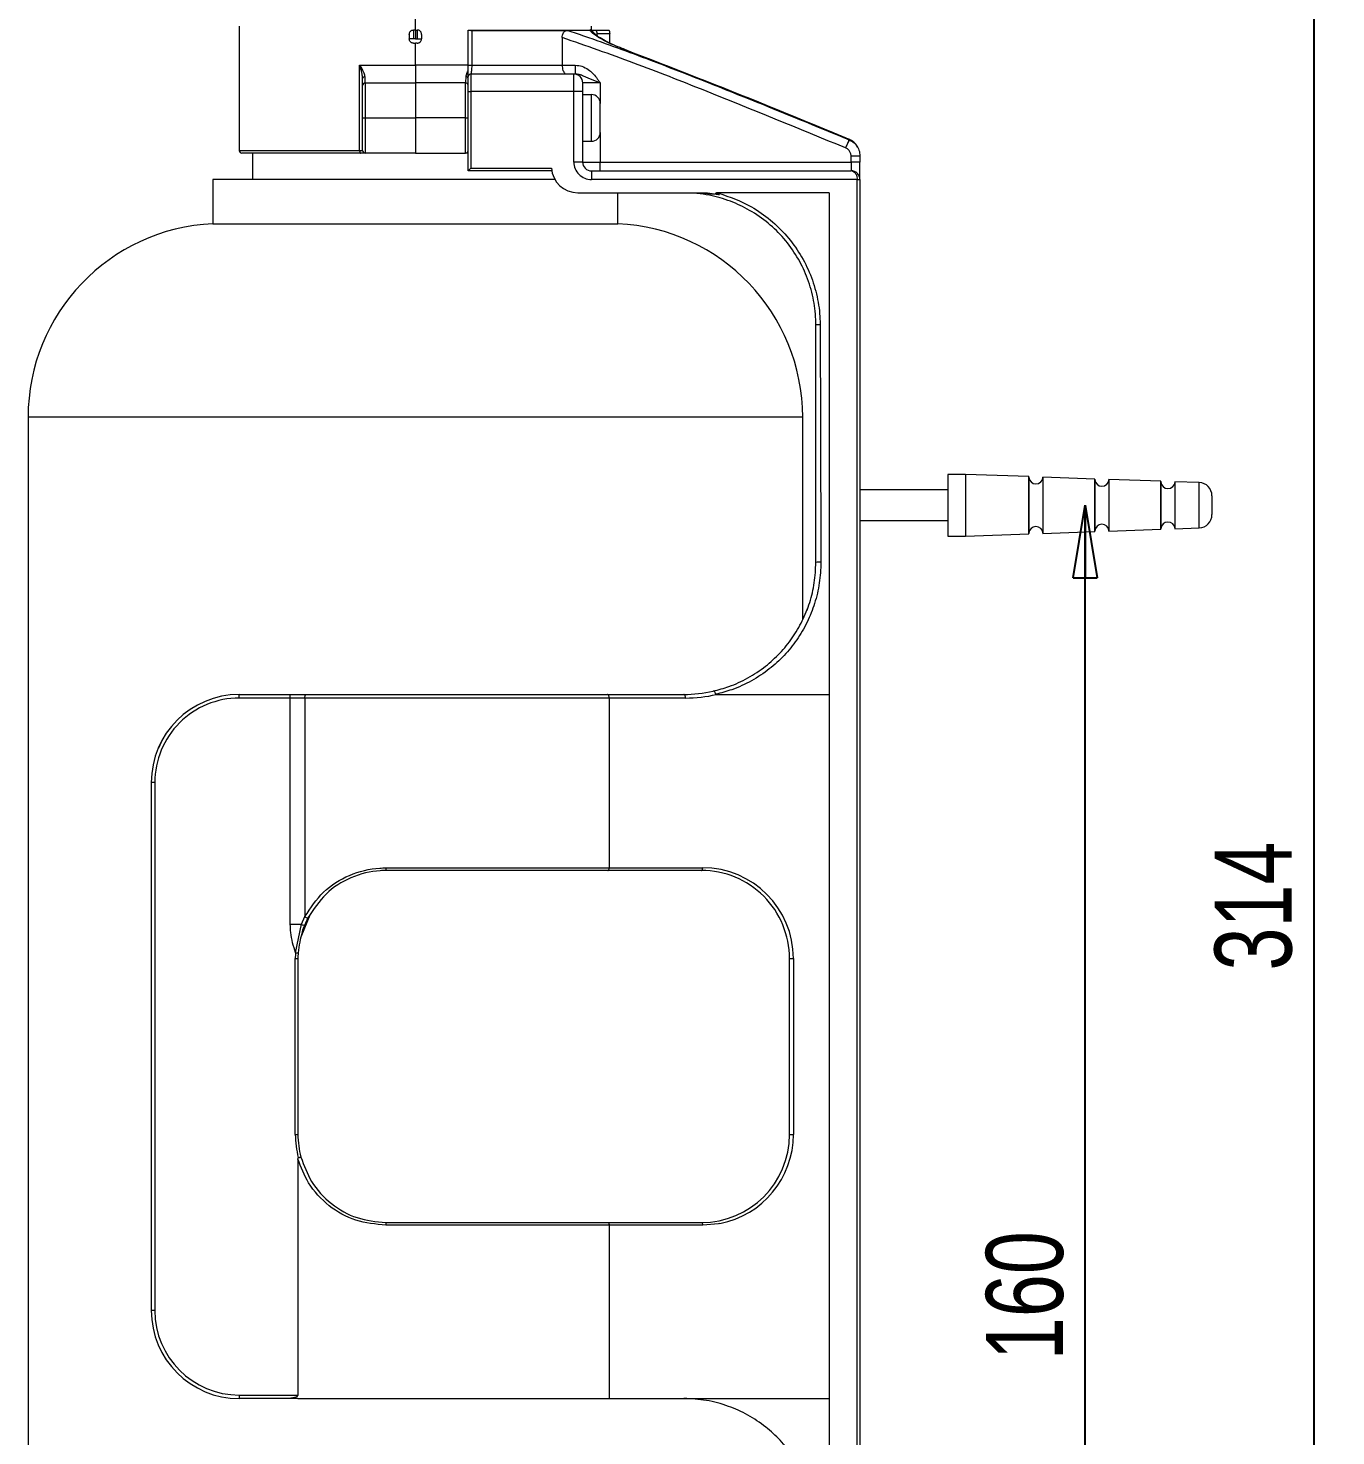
# Model space of a CAD drawing. Header units: millimetres. Extents: x 0.5 to 34.7, y 0.4 to 49.1.
# Drawn here: x 14.48 to 24.38, y 12.63 to 23.3 of the extents above; entities that cross this region are included whole.
import ezdxf

# ---------------------------------------------------------------- set-up
doc = ezdxf.new("R2010")
doc.units = ezdxf.units.MM
doc.header["$LTSCALE"] = 0.166667
doc.layers.add('LEVEL0', color=179, linetype='Continuous')
doc.styles.add('SLDTEXTSTYLE0', font='TXT', dxfattribs={"width": 0.75})
doc.dimstyles.new('SLDDIMSTYLE0', dxfattribs={"dimtxt": 0.583333, "dimasz": 0.550333, "dimexe": 0, "dimexo": 0.0625, "dimgap": 0.145833, "dimtad": 1, "dimdec": 0, "dimlfac": 15, "dimrnd": 1e-09, "dimzin": 12, "dimdsep": 46, "dimtxsty": 'SLDTEXTSTYLE0', "dimblk1": 'CLOSED', "dimblk2": 'CLOSED', "dimsah": 1, "dimcen": 0.09, "dimadec": 0, "dimazin": 3, "dimtfac": 1, "dimtdec": 0, "dimtofl": 0, "dimtmove": 0, "dimatfit": 3, "dimldrblk": 'CLOSED', "dimfxl": 0, "dimfrac": 2, "dimtolj": 1, "dimtzin": 12, "dimarcsym": 0})

# ---------------------------------------------------------------- blocks, each defined once
blk = doc.blocks.new('_CLOSED')
at = {"color": 0, "linetype": 'ByBlock', "lineweight": -2}
for p, q in [((-1, 0.166667), (0, 0)), ((-1, 0.166667), (-1, -0.166667)), ((0, 0), (-1, -0.166667)), ((0, 0), (-1, 0))]:
    blk.add_line(p, q, dxfattribs=at)
blk = doc.blocks.new('_D_7')
at = {"layer": 'LEVEL0', "color": 7}
blk.add_line((22.486, 9.016), (22.486, 19.682), dxfattribs=at)
at = {"layer": 'LEVEL0', "color": 7, "xscale": 0.5503333333333332, "yscale": 0.5503333333333332}
for p, rotation in [((22.486, 19.682), 90.0000000000004), ((22.486, 9.016), 270.0000000000004)]:
    blk.add_blockref('_CLOSED', p, dxfattribs=dict(at, rotation=rotation))
at = {"layer": 'LEVEL0', "color": 7, "insert": (21.734, 13.207), "char_height": 0.5833, "attachment_point": 1, "rotation": 90, "style": 'SLDTEXTSTYLE0'}
blk.add_mtext('160', dxfattribs=at)
blk = doc.blocks.new('_D_8')
at = {"layer": 'LEVEL0', "color": 7}
for p, q in [((17.979, 27.402), (24.385, 27.402)), ((24.218, 27.402), (24.218, 6.482)), ((20.879, 6.482), (24.385, 6.482))]:
    blk.add_line(p, q, dxfattribs=at)
at = {"layer": 'LEVEL0', "color": 7, "xscale": 0.5503333333333332, "yscale": 0.5503333333333332}
for p, rotation in [((24.218, 27.402), 90.00000000000047), ((24.218, 6.482), 270.0000000000005)]:
    blk.add_blockref('_CLOSED', p, dxfattribs=dict(at, rotation=rotation))
at = {"layer": 'LEVEL0', "color": 7, "insert": (23.466, 16.158), "char_height": 0.5833, "attachment_point": 1, "rotation": 90, "style": 'SLDTEXTSTYLE0'}
blk.add_mtext('314', dxfattribs=at)

msp = doc.modelspace()

# ---------------------------------------------------------------- linework, layer by layer
at = {"color": 7, "linetype": 'Continuous', "lineweight": 15}
for p, q in [((17.413, 23.282), (17.413, 23.522)), ((16.079, 23.311), (16.079, 22.369)), ((17.366, 23.249), (17.366, 23.216)), ((17.413, 23.282), (17.399, 23.282)), ((17.413, 23.282), (17.426, 23.282)), ((17.413, 23.282), (17.413, 23.216)), ((17.459, 23.249), (17.459, 23.216)), ((17.813, 23.282), (17.822, 23.282)), ((17.813, 23.016), (17.813, 23.282)), ((17.822, 23.282), (18.733, 23.282)), ((17.839, 23.279), (18.567, 23.279)), ((18.733, 23.282), (18.782, 23.282)), ((18.746, 23.282), (18.746, 23.31)), ((18.782, 23.282), (18.879, 23.282)), ((18.886, 23.183), (18.886, 23.253)), ((17.399, 23.216), (17.366, 23.216)), ((17.413, 23.216), (17.399, 23.216)), ((17.399, 23.182), (17.413, 23.182)), ((17.413, 23.216), (17.426, 23.216)), ((17.426, 23.182), (17.413, 23.182)), ((17.413, 23.016), (17.413, 23.182)), ((17.426, 23.216), (17.459, 23.216)), ((18.525, 23.225), (18.525, 23.016)), ((18.998, 23.135), (18.998, 23.134)), ((17.413, 23.016), (17.413, 22.882)), ((17.813, 22.929), (17.813, 23.016)), ((17.813, 22.816), (17.813, 22.929)), ((17.833, 22.949), (18.613, 22.949)), ((18.613, 22.949), (18.624, 22.949)), ((17.013, 22.862), (17.013, 22.915)), ((17.013, 22.616), (17.013, 22.862)), ((17.033, 22.882), (17.413, 22.882)), ((17.413, 22.882), (17.413, 22.616)), ((17.793, 22.882), (17.413, 22.882)), ((18.679, 22.882), (18.679, 22.816)), ((17.813, 22.216), (17.813, 22.816)), ((18.679, 22.816), (18.679, 22.282)), ((18.746, 22.792), (18.679, 22.792)), ((18.813, 22.506), (18.813, 22.726)), ((17.013, 22.369), (17.013, 22.616)), ((17.413, 22.616), (17.413, 22.349)), ((18.679, 22.439), (18.746, 22.439)), ((16.996, 22.349), (16.099, 22.349)), ((16.179, 22.349), (16.179, 22.149)), ((17.033, 22.349), (16.996, 22.349)), ((17.413, 22.349), (17.033, 22.349)), ((17.413, 22.349), (17.793, 22.349)), ((17.813, 22.349), (17.793, 22.349)), ((20.779, 22.331), (20.779, 22.327)), ((20.779, 22.327), (20.779, 22.282)), ((18.446, 22.216), (17.813, 22.216)), ((18.746, 22.216), (20.713, 22.216)), ((20.779, 22.149), (20.779, 22.282)), ((15.879, 22.149), (15.879, 21.814)), ((18.475, 22.149), (15.879, 22.149)), ((20.779, 22.149), (20.779, 6.549)), ((18.643, 22.049), (19.597, 22.049)), ((18.946, 21.814), (18.946, 22.049)), ((20.546, 22.049), (20.546, 18.249)), ((15.879, 21.814), (18.946, 21.814)), ((20.446, 19.249), (20.446, 21.049)), ((14.479, 20.349), (14.479, 9.016)), ((20.346, 18.815), (20.346, 20.349)), ((21.579, 19.916), (21.446, 19.916)), ((21.446, 19.916), (21.446, 19.449)), ((22.06, 19.899), (21.579, 19.916)), ((21.579, 19.916), (21.579, 19.449)), ((22.059, 19.897), (22.059, 19.468)), ((22.06, 19.466), (22.06, 19.899)), ((22.56, 19.881), (22.166, 19.895)), ((22.166, 19.895), (22.166, 19.682)), ((22.559, 19.879), (22.559, 19.485)), ((22.56, 19.483), (22.56, 19.881)), ((23.06, 19.864), (22.666, 19.878)), ((22.666, 19.878), (22.666, 19.682)), ((23.059, 19.862), (23.059, 19.502)), ((23.06, 19.501), (23.06, 19.864)), ((23.35, 19.854), (23.166, 19.86)), ((23.166, 19.86), (23.166, 19.682)), ((21.446, 19.799), (20.779, 19.799)), ((23.446, 19.754), (23.446, 19.611)), ((22.166, 19.682), (22.166, 19.469)), ((22.666, 19.682), (22.666, 19.487)), ((23.166, 19.682), (23.166, 19.504)), ((20.779, 19.566), (21.446, 19.566)), ((21.446, 19.449), (21.579, 19.449)), ((21.579, 19.449), (22.06, 19.466)), ((22.166, 19.469), (22.56, 19.483)), ((22.666, 19.487), (23.06, 19.501)), ((23.166, 19.504), (23.35, 19.511)), ((20.384, 18.908), (20.378, 18.885)), ((16.079, 18.249), (16.465, 18.249)), ((16.465, 18.249), (16.583, 18.249)), ((16.583, 18.249), (18.868, 18.249)), ((18.868, 18.249), (19.446, 18.249)), ((19.692, 18.249), (20.546, 18.249)), ((20.546, 18.249), (20.546, 12.916)), ((15.489, 17.892), (15.468, 17.841)), ((15.413, 13.582), (15.413, 17.582)), ((18.871, 16.916), (17.19, 16.916)), ((19.579, 16.916), (18.871, 16.916)), ((16.548, 16.414), (16.616, 16.579)), ((16.599, 16.557), (16.573, 16.5)), ((16.523, 16.249), (16.523, 14.916)), ((20.246, 14.916), (20.246, 16.249)), ((16.523, 14.729), (16.523, 12.942)), ((17.19, 14.249), (18.871, 14.249)), ((18.871, 14.249), (19.579, 14.249)), ((16.441, 12.916), (16.079, 12.916)), ((16.523, 12.916), (16.441, 12.916)), ((16.523, 12.916), (17.413, 12.916)), ((17.413, 12.916), (18.881, 12.916)), ((18.881, 12.916), (19.446, 12.916)), ((20.546, 12.916), (20.546, 8.616))]:
    msp.add_line(p, q, dxfattribs=at)
at = {"color": 8, "linetype": 'Continuous', "lineweight": 0}
for p, q in [((17.399, 23.282), (17.399, 23.216)), ((17.426, 23.282), (17.426, 23.216)), ((17.839, 23.279), (17.839, 23.016)), ((18.788, 23.253), (18.788, 23.238)), ((18.886, 23.253), (18.788, 23.253)), ((16.99, 23.016), (17.413, 23.016)), ((16.99, 22.369), (16.99, 23.016)), ((17.813, 23.016), (17.413, 23.016)), ((17.813, 23.016), (17.839, 23.016)), ((17.833, 22.949), (17.833, 22.816)), ((17.839, 23.016), (18.525, 23.016)), ((18.525, 23.016), (18.624, 23.016)), ((18.613, 22.816), (18.613, 22.949)), ((18.624, 23.016), (18.624, 22.949)), ((17.033, 22.882), (17.033, 22.616)), ((17.793, 22.616), (17.793, 22.882)), ((18.813, 22.882), (18.679, 22.882)), ((18.813, 22.882), (18.813, 22.726)), ((17.813, 22.816), (17.833, 22.816)), ((17.833, 22.816), (17.833, 22.236)), ((18.613, 22.816), (17.833, 22.816)), ((18.613, 22.282), (18.613, 22.816)), ((18.679, 22.816), (18.613, 22.816)), ((18.746, 22.439), (18.746, 22.792)), ((17.013, 22.616), (17.033, 22.616)), ((17.033, 22.616), (17.033, 22.349)), ((17.033, 22.616), (17.413, 22.616)), ((17.793, 22.616), (17.413, 22.616)), ((17.793, 22.349), (17.793, 22.616)), ((17.793, 22.616), (17.813, 22.616)), ((18.813, 22.506), (18.813, 22.282)), ((16.079, 22.369), (16.99, 22.369)), ((16.99, 22.369), (17.013, 22.369)), ((20.713, 22.282), (20.713, 22.327)), ((20.779, 22.327), (20.713, 22.327)), ((17.833, 22.236), (18.444, 22.236)), ((18.679, 22.282), (18.613, 22.282)), ((18.679, 22.282), (18.813, 22.282)), ((18.746, 22.216), (18.746, 22.149)), ((18.813, 22.216), (18.813, 22.282)), ((18.813, 22.282), (20.713, 22.282)), ((20.713, 22.282), (20.713, 22.216)), ((20.779, 22.282), (20.713, 22.282)), ((20.759, 22.149), (18.746, 22.149)), ((20.759, 6.549), (20.759, 22.149)), ((20.759, 22.149), (20.779, 22.149)), ((20.346, 20.349), (14.479, 20.349)), ((23.35, 19.511), (23.35, 19.854)), ((16.079, 18.222), (16.079, 18.249)), ((16.465, 18.222), (16.465, 18.249)), ((16.465, 18.222), (16.079, 18.222)), ((16.465, 16.508), (16.465, 18.222)), ((16.576, 18.222), (16.465, 18.222)), ((16.576, 18.222), (16.576, 16.566)), ((18.881, 18.222), (16.576, 18.222)), ((18.881, 18.222), (18.881, 16.936)), ((19.459, 18.222), (18.881, 18.222)), ((15.439, 17.582), (15.413, 17.582)), ((15.439, 17.582), (15.439, 13.582)), ((17.189, 16.936), (18.881, 16.936)), ((18.881, 16.936), (19.589, 16.936)), ((16.55, 16.508), (16.576, 16.566)), ((16.465, 16.508), (16.55, 16.508)), ((16.505, 16.292), (16.55, 16.508)), ((16.503, 14.916), (16.503, 16.249)), ((16.503, 16.249), (16.523, 16.249)), ((20.246, 16.249), (20.276, 16.249)), ((20.276, 16.249), (20.276, 14.916)), ((16.503, 14.916), (16.523, 14.916)), ((20.246, 14.916), (20.276, 14.916)), ((18.881, 14.229), (17.189, 14.229)), ((18.881, 14.229), (18.881, 12.916)), ((19.589, 14.229), (18.881, 14.229)), ((15.439, 13.582), (15.413, 13.582)), ((16.079, 12.942), (16.523, 12.942)), ((16.079, 12.942), (16.079, 12.916)), ((19.446, 12.916), (20.546, 12.916))]:
    msp.add_line(p, q, dxfattribs=at)
at = {"color": 8, "linetype": 'Continuous', "lineweight": 0, "flags": 128}
for points in [[(20.697, 22.451), (20.696, 22.448), (20.694, 22.444), (20.692, 22.438), (20.689, 22.431), (20.685, 22.422), (20.681, 22.411), (20.676, 22.401), (20.671, 22.389)], [(20.697, 22.451), (20.697, 22.453), (20.697, 22.454)], [(16.99, 22.369), (16.99, 22.365), (16.991, 22.361), (16.991, 22.358), (16.992, 22.355), (16.993, 22.352), (16.994, 22.35), (16.995, 22.349), (16.996, 22.349)], [(19.708, 22.047), (19.708, 22.047), (19.708, 22.048), (19.708, 22.048), (19.708, 22.049), (19.708, 22.049), (19.708, 22.05), (19.708, 22.05), (19.708, 22.051)], [(19.708, 22.051), (20.123, 22.05), (20.543, 22.049), (20.546, 22.049)], [(20.546, 22.049), (20.543, 22.049), (20.123, 22.048), (19.708, 22.047)], [(16.576, 18.222), (16.576, 18.227), (16.576, 18.232), (16.577, 18.237), (16.578, 18.241), (16.579, 18.244), (16.58, 18.247), (16.582, 18.248), (16.583, 18.249)], [(18.881, 18.222), (18.881, 18.227), (18.88, 18.232), (18.879, 18.237), (18.877, 18.241), (18.875, 18.244), (18.873, 18.247), (18.871, 18.248), (18.868, 18.249)], [(19.459, 18.222), (19.459, 18.227), (19.458, 18.232), (19.457, 18.237), (19.455, 18.241), (19.453, 18.244), (19.451, 18.247), (19.449, 18.248), (19.446, 18.249)], [(18.871, 16.916), (18.873, 16.916), (18.875, 16.917), (18.877, 16.919), (18.878, 16.921), (18.879, 16.924), (18.88, 16.928), (18.881, 16.932), (18.881, 16.936)], [(19.579, 16.916), (19.581, 16.916), (19.583, 16.917), (19.585, 16.919), (19.586, 16.921), (19.588, 16.924), (19.588, 16.928), (19.589, 16.932), (19.589, 16.936)], [(16.505, 16.292), (16.509, 16.292), (16.512, 16.292), (16.516, 16.292), (16.519, 16.292), (16.521, 16.291), (16.523, 16.291), (16.524, 16.291), (16.525, 16.291)], [(18.871, 14.249), (18.873, 14.249), (18.875, 14.247), (18.877, 14.246), (18.878, 14.243), (18.879, 14.24), (18.88, 14.237), (18.881, 14.233), (18.881, 14.229)], [(19.579, 14.249), (19.581, 14.249), (19.583, 14.247), (19.585, 14.246), (19.586, 14.243), (19.588, 14.24), (19.588, 14.237), (19.589, 14.233), (19.589, 14.229)], [(19.719, 14.241), (19.708, 14.239), (19.589, 14.229)]]:
    msp.add_lwpolyline(points, dxfattribs=at)
at = {"color": 7, "linetype": 'Continuous', "lineweight": 15, "flags": 128}
msp.add_lwpolyline([(17.813, 22.216), (17.813, 22.216), (17.814, 22.217), (17.816, 22.218), (17.818, 22.22), (17.82, 22.223), (17.823, 22.226), (17.826, 22.229), (17.829, 22.232), (17.833, 22.236)], dxfattribs=at)
at = {"color": 8, "linetype": 'Continuous', "lineweight": 0}
for centre, radius, start, end in [((18.712, 23.222), 0.0637, 25.5221, 70.8572), ((18.718, 23.253), 0.0706, 359.9364, 24.2389), ((17.029, 22.912), 0.0161, 90.1082, 169.3471), ((17.797, 22.912), 0.0161, 10.654, 89.8926), ((18.746, 22.282), 0.133, 180, 270.0004), ((20.701, 22.157), 0.0594, 351.7753, 78.2095), ((20.469, 20.339), 0.711, 89.2652, 91.85), ((20.472, 17.717), 1.533, 89.5484, 90.9586), ((19.459, 19.249), 1.027, 270.0001, 283.0875), ((16.079, 17.582), 0.64, 89.9998, 180), ((17.257, 16.931), 0.0689, 175.8601, 192.5963), ((19.589, 16.249), 0.687, 0, 89.9999), ((16.606, 16.609), 0.0527, 234.5671, 262.0438), ((16.586, 16.578), 0.0792, 242.9613, 260.3648), ((17.19, 16.249), 0.687, 176.3628, 180.0005), ((17.19, 14.916), 0.687, 180.0001, 194.8063), ((17.257, 14.234), 0.0689, 167.4005, 184.1424), ((16.079, 13.582), 0.64, 180.0001, 269.9999)]:
    msp.add_arc(centre, radius, start, end, dxfattribs=at)
at = {"color": 7, "linetype": 'Continuous', "lineweight": 15}
for centre, radius, start, end in [((18.82, 23.253), 0.0667, 359.998, 25.8444), ((17.833, 22.929), 0.02, 90.0008, 180.0007), ((18.613, 22.882), 0.0667, 359.9999, 90.0001), ((17.033, 22.862), 0.02, 90.0008, 180.0007), ((17.793, 22.862), 0.02, 0.0018, 89.9982), ((18.746, 22.726), 0.0667, 359.9999, 89.9996), ((18.746, 22.506), 0.0667, 270.0004, 0.0001), ((16.099, 22.369), 0.02, 179.9993, 269.9992), ((17.033, 22.369), 0.02, 179.9993, 269.9992), ((17.793, 22.369), 0.02, 270.0018, 359.9982), ((18.643, 22.249), 0.2, 183.8228, 269.9996), ((18.746, 22.282), 0.0667, 179.9999, 270.0001), ((20.713, 22.149), 0.0667, 0.0001, 90.0008), ((15.946, 20.349), 1.467, 92.6052, 180), ((18.879, 20.349), 1.467, 360, 87.3948), ((22.113, 19.897), 0.0533, 181.9992, 358.0008), ((22.613, 19.879), 0.0533, 181.9992, 358.0008), ((23.113, 19.862), 0.0533, 181.9992, 358.0008), ((23.346, 19.754), 0.1, 0.0005, 87.9995), ((22.113, 19.468), 0.0533, 2.0014, 177.9986), ((22.613, 19.485), 0.0533, 2.0014, 177.9986), ((23.113, 19.502), 0.0533, 2.0014, 177.9986), ((23.346, 19.611), 0.1, 272.0005, 359.9995), ((16.079, 17.582), 0.667, 90.0001, 179.9999), ((19.446, 19.249), 1, 270.0002, 282.8695), ((19.579, 16.249), 0.667, 359.9998, 90.0002), ((17.19, 16.249), 0.667, 176.363, 180), ((17.19, 14.916), 0.667, 179.9999, 194.8726), ((19.579, 14.916), 0.667, 270, 359.9999), ((19.589, 14.916), 0.687, 280.8617, 359.9998), ((16.079, 13.582), 0.667, 179.9999, 269.9999)]:
    msp.add_arc(centre, radius, start, end, dxfattribs=at)
for points, knots in [([(17.366, 23.249), (17.367, 23.253), (17.367, 23.26), (17.373, 23.27), (17.381, 23.278), (17.391, 23.282), (17.397, 23.282), (17.399, 23.282)], [0, 0, 0, 0, 0.214599, 0.429189, 0.643838, 0.85858, 1, 1, 1, 1]), ([(17.459, 23.249), (17.459, 23.253), (17.458, 23.26), (17.453, 23.27), (17.444, 23.278), (17.435, 23.282), (17.429, 23.282), (17.426, 23.282)], [0, 0, 0, 0, 0.2146005, 0.4291917, 0.6438459, 0.8585885, 1, 1, 1, 1]), ([(17.822, 23.282), (17.824, 23.282), (17.828, 23.28), (17.834, 23.279), (17.837, 23.279), (17.839, 23.279)], [0, 0, 0, 0, 0.376331, 0.781136, 1, 1, 1, 1]), ([(18.525, 23.225), (18.525, 23.231), (18.526, 23.242), (18.531, 23.256), (18.539, 23.269), (18.552, 23.278), (18.562, 23.279), (18.567, 23.279)], [0, 0, 0, 0, 0.219902, 0.42664, 0.604006, 0.810619, 1, 1, 1, 1]), ([(18.998, 23.135), (18.992, 23.138), (18.963, 23.148), (18.913, 23.17), (18.855, 23.196), (18.804, 23.229), (18.787, 23.235), (18.765, 23.258), (18.767, 23.254), (18.767, 23.254)], [0, 0, 0, 0, 0.073362, 0.356179, 0.617546, 0.832479, 0.953834, 0.997917, 1, 1, 1, 1]), ([(17.399, 23.182), (17.396, 23.183), (17.388, 23.183), (17.378, 23.189), (17.371, 23.198), (17.367, 23.207), (17.366, 23.213), (17.366, 23.216)], [0, 0, 0, 0, 0.214689, 0.429365, 0.644088, 0.858829, 1, 1, 1, 1]), ([(17.426, 23.182), (17.43, 23.183), (17.437, 23.183), (17.447, 23.189), (17.455, 23.198), (17.459, 23.207), (17.459, 23.213), (17.459, 23.216)], [0, 0, 0, 0, 0.21469, 0.429359, 0.644086, 0.858828, 1, 1, 1, 1]), ([(20.697, 22.454), (20.656, 22.471), (20.45, 22.556), (19.887, 22.789), (19.359, 22.994), (18.998, 23.134)], [0, 0, 0, 0, 0.072861, 0.364306, 1, 1, 1, 1]), ([(18.525, 23.016), (18.525, 23.009), (18.525, 22.996), (18.53, 22.977), (18.536, 22.963), (18.544, 22.952), (18.551, 22.949), (18.555, 22.949), (18.555, 22.949)], [0, 0, 0, 0, 0.2638669, 0.5031419, 0.7089227, 0.8780112, 0.9974622, 1, 1, 1, 1]), ([(20.762, 22.393), (20.759, 22.4), (20.748, 22.421), (20.723, 22.442), (20.703, 22.451), (20.697, 22.454)], [0, 0, 0, 0, 0.275881, 0.764686, 1, 1, 1, 1]), ([(20.697, 22.451), (20.71, 22.444), (20.737, 22.43), (20.765, 22.393), (20.778, 22.357), (20.779, 22.335), (20.779, 22.327)], [0, 0, 0, 0, 0.2851238, 0.5695879, 0.8548376, 1, 1, 1, 1]), ([(20.446, 21.049), (20.446, 21.062), (20.445, 21.131), (20.429, 21.256), (20.381, 21.417), (20.306, 21.568), (20.208, 21.704), (20.087, 21.823), (19.949, 21.918), (19.799, 21.989), (19.663, 22.029), (19.577, 22.04), (19.545, 22.044)], [0, 0, 0, 0, 0.027459, 0.140043, 0.255876, 0.368033, 0.483434, 0.59662, 0.71309, 0.822769, 0.935427, 1, 1, 1, 1]), ([(19.546, 22.047), (19.546, 22.047), (19.546, 22.048), (19.546, 22.049), (19.546, 22.049)], [0, 0, 0, 0, 0.927062, 1, 1, 1, 1]), ([(19.597, 22.049), (19.607, 22.049), (19.64, 22.048), (19.673, 22.042), (19.696, 22.038)], [0, 0, 0, 0, 0.288896, 1, 1, 1, 1]), ([(19.714, 22.033), (19.714, 22.033), (19.713, 22.034), (19.707, 22.035), (19.701, 22.037), (19.696, 22.038)], [0, 0, 0, 0, 0.017896, 0.269626, 1, 1, 1, 1]), ([(19.669, 18.274), (19.709, 18.285), (19.799, 18.309), (19.933, 18.371), (20.063, 18.457), (20.176, 18.56), (20.27, 18.675), (20.346, 18.805), (20.403, 18.945), (20.439, 19.095), (20.444, 19.197), (20.446, 19.249)], [0, 0, 0, 0, 0.091873, 0.208811, 0.327963, 0.436844, 0.548224, 0.658757, 0.77127, 0.88527, 1, 1, 1, 1]), ([(19.688, 18.25), (19.688, 18.25), (19.688, 18.25), (19.688, 18.249), (19.688, 18.249), (19.69, 18.249), (19.691, 18.249), (19.692, 18.249)], [0, 0, 0, 0, 0.030371, 0.068682, 0.137768, 0.425855, 1, 1, 1, 1]), ([(17.19, 16.916), (17.175, 16.915), (17.085, 16.913), (16.921, 16.872), (16.724, 16.748), (16.641, 16.621), (16.599, 16.557)], [0, 0, 0, 0, 0.060692, 0.375894, 0.687627, 1, 1, 1, 1]), ([(16.573, 16.5), (16.566, 16.484), (16.541, 16.417), (16.532, 16.345), (16.525, 16.291)], [0, 0, 0, 0, 0.245113, 1, 1, 1, 1]), ([(16.523, 14.729), (16.523, 14.731), (16.523, 14.734), (16.524, 14.737), (16.525, 14.739), (16.525, 14.74), (16.526, 14.74), (16.526, 14.74), (16.526, 14.74)], [0, 0, 0, 0, 0.559306, 0.705329, 0.861437, 0.92434, 0.976312, 1, 1, 1, 1]), ([(16.526, 14.74), (16.528, 14.741), (16.532, 14.742), (16.538, 14.743), (16.542, 14.744), (16.544, 14.744), (16.546, 14.745), (16.546, 14.744), (16.546, 14.744)], [0, 0, 0, 0, 0.329872, 0.622599, 0.845455, 0.97352, 0.998247, 1, 1, 1, 1]), ([(16.546, 14.744), (16.569, 14.681), (16.618, 14.546), (16.769, 14.384), (16.967, 14.271), (17.115, 14.256), (17.19, 14.249)], [0, 0, 0, 0, 0.231233, 0.49033, 0.744169, 1, 1, 1, 1]), ([(16.523, 12.942), (16.523, 12.941), (16.523, 12.939), (16.52, 12.935), (16.513, 12.928), (16.486, 12.918), (16.46, 12.917), (16.441, 12.916)], [0, 0, 0, 0, 0.03382, 0.07557, 0.148687, 0.367488, 1, 1, 1, 1]), ([(20.446, 11.916), (20.444, 11.967), (20.439, 12.068), (20.404, 12.216), (20.348, 12.355), (20.273, 12.485), (20.179, 12.601), (20.065, 12.706), (19.933, 12.794), (19.782, 12.862), (19.618, 12.907), (19.503, 12.913), (19.446, 12.916)], [0, 0, 0, 0, 0.097384, 0.194118, 0.289335, 0.383017, 0.479578, 0.574304, 0.678268, 0.780546, 0.89066, 1, 1, 1, 1])]:
    msp.add_open_spline(points, degree=3, knots=knots, dxfattribs=at)
at = {"color": 8, "linetype": 'Continuous', "lineweight": 0}
for points, knots in [([(18.567, 23.279), (18.609, 23.265), (18.819, 23.194), (19.534, 22.929), (20.197, 22.656), (20.697, 22.451)], [0, 0, 0, 0, 0.058323, 0.291648, 1, 1, 1, 1]), ([(18.998, 23.134), (18.969, 23.145), (18.912, 23.168), (18.836, 23.204), (18.779, 23.239), (18.745, 23.264), (18.735, 23.279), (18.733, 23.282)], [0, 0, 0, 0, 0.299814, 0.601211, 0.824549, 0.961406, 1, 1, 1, 1]), ([(20.671, 22.389), (20.316, 22.535), (19.783, 22.753), (19.069, 23.035), (18.706, 23.162), (18.525, 23.225)], [0, 0, 0, 0, 0.499826, 0.749938, 1, 1, 1, 1]), ([(16.99, 23.016), (16.99, 23.015), (16.993, 23.011), (17.005, 22.991), (17.022, 22.964), (17.027, 22.938), (17.029, 22.928)], [0, 0, 0, 0, 0.006112, 0.178735, 0.700675, 1, 1, 1, 1]), ([(17.013, 22.915), (17.012, 22.926), (17.01, 22.954), (16.999, 22.987), (16.992, 23.01), (16.99, 23.015), (16.99, 23.016)], [0, 0, 0, 0, 0.31369, 0.828794, 0.993823, 1, 1, 1, 1]), ([(17.029, 22.928), (17.029, 22.923), (17.029, 22.91), (17.032, 22.897), (17.03, 22.884), (17.033, 22.882), (17.033, 22.882)], [0, 0, 0, 0, 0.320055, 0.821401, 0.994315, 1, 1, 1, 1]), ([(17.793, 22.882), (17.793, 22.885), (17.796, 22.895), (17.796, 22.911), (17.797, 22.923), (17.797, 22.928)], [0, 0, 0, 0, 0.177033, 0.679335, 1, 1, 1, 1]), ([(17.797, 22.928), (17.799, 22.938), (17.801, 22.954), (17.809, 22.968), (17.813, 22.974)], [0, 0, 0, 0, 0.589901, 1, 1, 1, 1]), ([(17.839, 23.016), (17.839, 23.012), (17.839, 23.001), (17.838, 22.983), (17.836, 22.967), (17.836, 22.955), (17.834, 22.95), (17.833, 22.949)], [0, 0, 0, 0, 0.177353, 0.492771, 0.758447, 0.933974, 1, 1, 1, 1]), ([(18.624, 23.016), (18.641, 23.014), (18.676, 23.01), (18.733, 22.979), (18.771, 22.939), (18.798, 22.903), (18.808, 22.889), (18.813, 22.882), (18.813, 22.882)], [0, 0, 0, 0, 0.210903, 0.431212, 0.793903, 0.895672, 0.997519, 1, 1, 1, 1]), ([(18.813, 22.882), (18.813, 22.882), (18.803, 22.886), (18.785, 22.892), (18.742, 22.908), (18.7, 22.927), (18.656, 22.946), (18.634, 22.948), (18.624, 22.949)], [0, 0, 0, 0, 0.0030865, 0.1513407, 0.2905216, 0.6786286, 0.8532438, 1, 1, 1, 1]), ([(20.713, 22.327), (20.713, 22.331), (20.712, 22.342), (20.705, 22.36), (20.691, 22.379), (20.678, 22.386), (20.671, 22.389)], [0, 0, 0, 0, 0.145494, 0.43118, 0.715564, 1, 1, 1, 1]), ([(19.714, 22.033), (19.684, 22.036), (19.628, 22.042), (19.572, 22.045), (19.546, 22.047)], [0, 0, 0, 0, 0.5320842, 1, 1, 1, 1]), ([(19.696, 22.038), (19.695, 22.039), (19.692, 22.041), (19.69, 22.043), (19.689, 22.045), (19.689, 22.046), (19.689, 22.047), (19.69, 22.048), (19.691, 22.048), (19.693, 22.049), (19.699, 22.051), (19.704, 22.051), (19.708, 22.051)], [0, 0, 0, 0, 0.18414, 0.287186, 0.327824, 0.352968, 0.378184, 0.412955, 0.447404, 0.479142, 0.632882, 1, 1, 1, 1]), ([(19.708, 22.047), (19.704, 22.047), (19.699, 22.048), (19.693, 22.048), (19.691, 22.047), (19.69, 22.047), (19.69, 22.046), (19.69, 22.046), (19.69, 22.046), (19.69, 22.046), (19.69, 22.045), (19.691, 22.044), (19.696, 22.041), (19.704, 22.038), (19.711, 22.035), (19.714, 22.033)], [0, 0, 0, 0, 0.242462, 0.356951, 0.375198, 0.384067, 0.390916, 0.396732, 0.400909, 0.408738, 0.411611, 0.432167, 0.493759, 0.763043, 1, 1, 1, 1]), ([(19.708, 22.047), (19.794, 22.017), (19.935, 21.967), (20.104, 21.846), (20.229, 21.725), (20.331, 21.584), (20.409, 21.429), (20.459, 21.263), (20.477, 21.134), (20.478, 21.063), (20.478, 21.049)], [0, 0, 0, 0, 0.200528, 0.329468, 0.458478, 0.586152, 0.713804, 0.841564, 0.969336, 1, 1, 1, 1]), ([(20.478, 21.049), (20.478, 21.031), (20.479, 20.943), (20.48, 20.569), (20.482, 19.987), (20.483, 19.476), (20.484, 19.249)], [0, 0, 0, 0, 0.029625, 0.148127, 0.622145, 1, 1, 1, 1]), ([(20.484, 19.249), (20.482, 19.197), (20.477, 19.092), (20.44, 18.939), (20.383, 18.794), (20.305, 18.661), (20.208, 18.542), (20.093, 18.437), (19.96, 18.349), (19.822, 18.285), (19.729, 18.261), (19.688, 18.25)], [0, 0, 0, 0, 0.113094, 0.228869, 0.339798, 0.451838, 0.56185, 0.671962, 0.789758, 0.907993, 1, 1, 1, 1]), ([(19.688, 18.25), (19.687, 18.253), (19.685, 18.258), (19.682, 18.265), (19.678, 18.271), (19.673, 18.274), (19.67, 18.274), (19.669, 18.274), (19.669, 18.274)], [0, 0, 0, 0, 0.269464, 0.518939, 0.729666, 0.893794, 0.965752, 1, 1, 1, 1]), ([(16.576, 16.566), (16.619, 16.632), (16.705, 16.763), (16.91, 16.891), (17.079, 16.933), (17.173, 16.935), (17.189, 16.936)], [0, 0, 0, 0, 0.311704, 0.623456, 0.939184, 1, 1, 1, 1]), ([(16.505, 16.292), (16.489, 16.343), (16.468, 16.414), (16.466, 16.487), (16.465, 16.508)], [0, 0, 0, 0, 0.720412, 1, 1, 1, 1]), ([(17.189, 14.229), (17.111, 14.236), (16.957, 14.251), (16.752, 14.368), (16.598, 14.532), (16.547, 14.667), (16.523, 14.729)], [0, 0, 0, 0, 0.259556, 0.516745, 0.778707, 1, 1, 1, 1])]:
    msp.add_open_spline(points, degree=3, knots=knots, dxfattribs=at)

# ---------------------------------------------------------------- dimensions: what is measured, and where the dimension line sits
at = {"layer": 'LEVEL0', "color": 7}
for base, p1, p2, picture, middle in [((24.218, 6.482), (17.813, 27.402), (20.713, 6.482), '_D_8', (24.218, 17.042)), ((22.486, 19.682), (23.113, 9.016), (23.113, 19.682), '_D_7', (22.486, 14.09))]:
    dim = msp.add_linear_dim(base=base, p1=p1, p2=p2, angle=90, dimstyle='SLDDIMSTYLE0', dxfattribs=at)
    dim.commit()
    dim.dimension.update_dxf_attribs({"geometry": picture, "text_midpoint": middle, "dimtype": 160})

doc.saveas('drawing.dxf')
